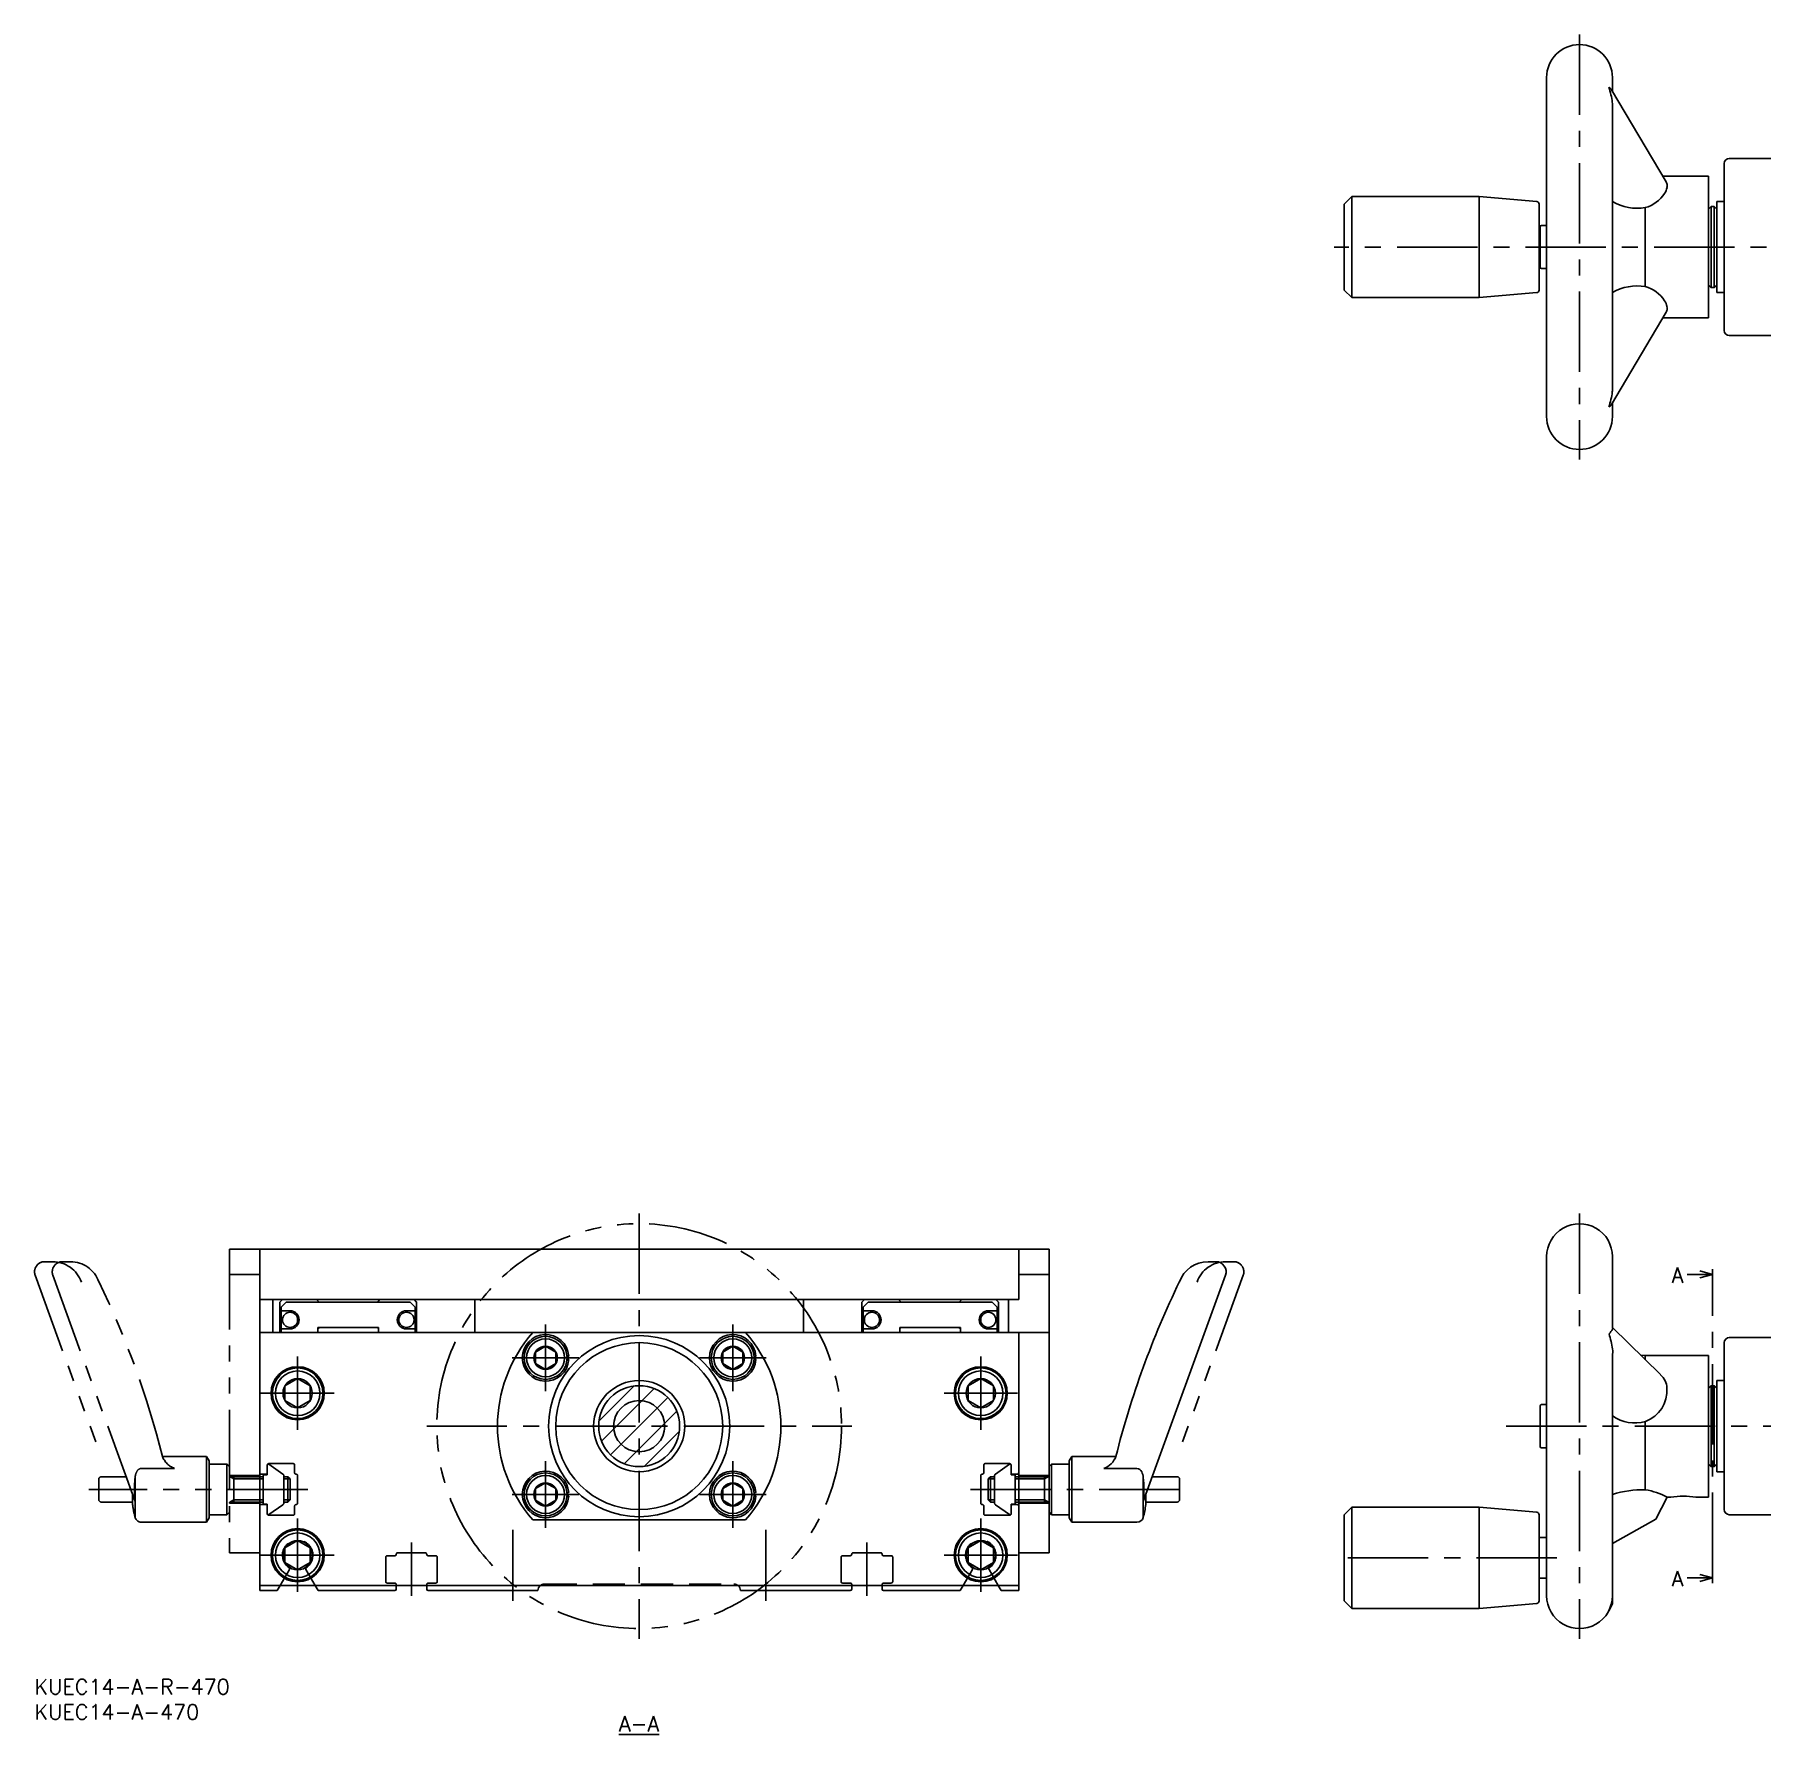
# Model space of a CAD drawing. Extents: x 0 to 844, y -11 to 401.
# Drawn here: x 0 to 341.3, y -10.9 to 325 of the extents above; entities that cross this region are included whole.
import ezdxf

# ---------------------------------------------------------------- set-up
doc = ezdxf.new("R2010")
doc.units = 0
doc.header["$LTSCALE"] = 0.5
for name, pattern in [('CENTER', [50.8, 31.75, -6.35, 6.35, -6.35]), ('DASHED', [19.05, 12.7, -6.35]), ('PHANTOM', [63.5, 31.75, -6.35, 6.35, -6.35, 6.35, -6.35])]:
    doc.linetypes.add(name, pattern=pattern)
doc.layers.get('0').update_dxf_attribs({"linetype": 'CONTINUOUS'})
for name, color, linetype in [('MSM_CENTER', 1, 'CENTER'), ('MSM_CONTINUOUS', 7, 'CONTINUOUS'), ('MSM_DASHED', 4, 'DASHED'), ('MSM_IMAGINARY', 6, 'PHANTOM'), ('MSM_NARROW', 5, 'CONTINUOUS'), ('MSM_PART_NUMBER', 7, 'CONTINUOUS')]:
    doc.layers.add(name, color=color, linetype=linetype)
doc.styles.get("Standard").update_dxf_attribs({"font": 'txt.shx', "height": 3, "bigfont": 'bigfont.shx'})

# ---------------------------------------------------------------- blocks, each defined once
blk = doc.blocks.new('*U2')
at = {"layer": 'MSM_PART_NUMBER'}
blk.add_text('KUEC14-A-R-470', height=3, dxfattribs=at).set_placement((0, -3))
blk = doc.blocks.new('*U3')
at = {"layer": 'MSM_PART_NUMBER'}
blk.add_text('KUEC14-A-470', height=3, dxfattribs=at).set_placement((0, -8))
blk = doc.blocks.new('_OPEN30')
at = {"color": 0, "linetype": 'BYBLOCK'}
for p, q in [((-1, 0.27), (0, 0)), ((0, 0), (-1, -0.27)), ((0, 0), (-1, 0))]:
    blk.add_line(p, q, dxfattribs=at)

msp = doc.modelspace()

# ---------------------------------------------------------------- linework, layer by layer
at = {"layer": 'MSM_CENTER'}
for p, q in [((305.35, 325), (305.35, 241)), ((843.95, 283), (256.85, 283)), ((119.5, 92), (119.5, 8)), ((305.35, 92), (305.35, 7.98)), ((331.65, 21), (331.65, 80)), ((101, 70.1), (101, 56.9)), ((138, 70.1), (138, 56.9)), ((52, 63.75), (52, 49.25)), ((94.4, 63.5), (107.6, 63.5)), ((131.4, 63.5), (144.6, 63.5)), ((187, 63.75), (187, 49.25)), ((59.25, 56.5), (44.75, 56.5)), ((194.25, 56.5), (179.75, 56.5)), ((77.5, 50), (161.5, 50)), ((290.85, 50), (363.95, 50)), ((101, 43.1), (101, 29.9)), ((138, 43.1), (138, 29.9)), ((94.4, 36.5), (107.6, 36.5)), ((131.4, 36.5), (144.6, 36.5)), ((185, 37.5), (228.3, 37.5)), ((52, 31.75), (52, 17.25)), ((187, 31.75), (187, 17.25)), ((94.5, 29.5), (94.5, 15.5)), ((144.5, 29.5), (144.5, 15.5)), ((59.25, 24.5), (44.75, 24.5)), ((74.5, 16.5), (74.5, 27)), ((164.5, 16.5), (164.5, 27)), ((194.25, 24.5), (179.75, 24.5)), ((300.85, 23.98), (256.85, 23.98))]:
    msp.add_line(p, q, dxfattribs=at)
at = {"layer": 'MSM_CONTINUOUS'}
for p, q in [((298.85, 316.5), (298.85, 249.5)), ((311.69, 314.07), (322.46, 295.86)), ((311.85, 313.79), (311.85, 316.5)), ((311.85, 310.27), (311.85, 310.28)), ((311.85, 255.72), (311.85, 310.27)), ((349.65, 300.5), (334.95, 300.5)), ((330.85, 297), (321.79, 297)), ((330.85, 269), (330.85, 297)), ((333.95, 266.5), (333.95, 299.5)), ((258.85, 291.5), (260.35, 293)), ((258.85, 274.5), (258.85, 291.5)), ((260.35, 273), (260.35, 293)), ((260.35, 293), (285.52, 293)), ((285.52, 273), (285.52, 293)), ((285.52, 293), (296.9, 292)), ((297.35, 274.49), (297.35, 291.5)), ((318.35, 275.2), (318.35, 290.79)), ((331.35, 291), (330.85, 290.5)), ((331.35, 291), (331.35, 275)), ((331.35, 291), (331.95, 291)), ((331.95, 275), (331.95, 291)), ((331.95, 291), (332.45, 290.5)), ((333.95, 292), (332.45, 292)), ((332.45, 274), (332.45, 292)), ((297.55, 287), (297.35, 287)), ((297.55, 279), (297.55, 287)), ((297.8, 287.25), (298.85, 287.25)), ((297.55, 279), (297.35, 279)), ((297.8, 278.75), (298.85, 278.75)), ((258.85, 274.5), (260.35, 273)), ((285.52, 273), (296.9, 273.99)), ((331.35, 275), (330.85, 275.5)), ((331.35, 275), (331.95, 275)), ((331.95, 275), (332.45, 275.5)), ((332.45, 274), (333.95, 274)), ((260.35, 273), (285.52, 273)), ((311.69, 251.92), (322.46, 270.13)), ((330.85, 269), (321.79, 269)), ((334.95, 265.5), (349.65, 265.5)), ((311.85, 255.72), (311.85, 255.71)), ((311.85, 249.5), (311.85, 252.2)), ((305.35, 90), (305.35, 90)), ((44.5, 85), (200.5, 85)), ((44.5, 85), (44.5, 75)), ((194.5, 85), (194.5, 75)), ((200.5, 85), (200.5, 25)), ((231.92, 82.5), (233.5, 82.5)), ((298.85, 83.5), (298.85, 16.5)), ((311.85, 69.47), (311.85, 83.5)), ((200.5, 80), (194.5, 80)), ((235.38, 79.82), (219.12, 35.14)), ((44.5, 75), (194.5, 75)), ((47.09, 75), (47.09, 68.5)), ((49, 75), (48.5, 74.5)), ((48.5, 74.5), (48.5, 68.5)), ((49.75, 74.5), (48.75, 73.5)), ((48.75, 73.5), (48.75, 68.5)), ((50.5, 72.8), (48.75, 72.8)), ((74.25, 74.5), (49.75, 74.5)), ((56.25, 74.5), (55.75, 75)), ((68.25, 75), (67.75, 74.5)), ((73.5, 72.8), (75.25, 72.8)), ((75.25, 73.5), (74.25, 74.5)), ((75.5, 74.5), (75, 75)), ((75.25, 68.5), (75.25, 73.5)), ((75.5, 68.5), (75.5, 74.5)), ((87, 75), (87, 68.5)), ((152, 68.5), (152, 75)), ((164, 75), (163.5, 74.5)), ((163.5, 74.5), (163.5, 68.5)), ((164.75, 74.5), (163.75, 73.5)), ((163.75, 73.5), (163.75, 68.5)), ((165.5, 72.8), (163.75, 72.8)), ((189.25, 74.5), (164.75, 74.5)), ((171.25, 74.5), (170.75, 75)), ((183.25, 75), (182.75, 74.5)), ((188.5, 72.8), (190.25, 72.8)), ((190.25, 73.5), (189.25, 74.5)), ((190.5, 74.5), (190, 75)), ((190.25, 68.5), (190.25, 73.5)), ((190.5, 68.5), (190.5, 74.5)), ((192.5, 75), (192.5, 68.5)), ((44.5, 68.5), (200.5, 68.5)), ((44.5, 68.5), (44.5, 17.5)), ((48.75, 69.2), (50.5, 69.2)), ((68, 69.5), (56, 69.5)), ((56, 69.5), (56, 68.55)), ((56.3, 69.5), (56, 69.2)), ((56, 68.55), (56.36, 68.5)), ((68, 69.2), (67.7, 69.5)), ((68, 68.55), (68, 69.5)), ((75.25, 69.2), (73.5, 69.2)), ((163.75, 69.2), (165.5, 69.2)), ((183, 69.5), (171, 69.5)), ((171.3, 69.5), (171, 69.2)), ((171, 69.5), (171, 68.55)), ((183, 69.2), (182.7, 69.5)), ((183, 68.55), (183, 69.5)), ((190.25, 69.2), (188.5, 69.2)), ((194.5, 17.5), (194.5, 68.5)), ((311.85, 69.47), (321.37, 60.18)), ((101, 65.81), (99, 64.65)), ((103, 64.65), (101, 65.81)), ((138, 65.81), (136, 64.65)), ((140, 64.65), (138, 65.81)), ((333.95, 33.5), (333.95, 66.5)), ((349.9, 67.5), (334.95, 67.5)), ((99, 64.65), (99, 62.35)), ((99, 62.35), (101, 61.19)), ((101, 61.19), (103, 62.35)), ((103, 62.35), (103, 64.65)), ((105.24, 63.83), (105.59, 63.86)), ((105.24, 63.17), (105.59, 63.14)), ((136, 64.65), (136, 62.35)), ((136, 62.35), (138, 61.19)), ((138, 61.19), (140, 62.35)), ((140, 62.35), (140, 64.65)), ((142.24, 63.83), (142.59, 63.86)), ((142.24, 63.17), (142.59, 63.14)), ((311.85, 63.89), (311.85, 14.91)), ((318.35, 63.98), (317.39, 64.06)), ((318.35, 63.13), (318.35, 63.98)), ((330.85, 63.98), (318.35, 63.98)), ((330.85, 35.98), (330.85, 63.98)), ((52, 59.39), (49.5, 57.94)), ((54.5, 57.94), (52, 59.39)), ((187, 59.39), (184.5, 57.94)), ((189.5, 57.94), (187, 59.39)), ((333.95, 59), (332.45, 59)), ((332.45, 41), (332.45, 59)), ((49.5, 57.94), (49.5, 55.06)), ((49.5, 55.06), (52, 53.61)), ((52, 53.61), (54.5, 55.06)), ((54.5, 55.06), (54.5, 57.94)), ((184.5, 57.94), (184.5, 55.06)), ((184.5, 55.06), (187, 53.61)), ((187, 53.61), (189.5, 55.06)), ((189.5, 55.06), (189.5, 57.94)), ((331.35, 58), (330.85, 57.5)), ((331.35, 58), (331.35, 42)), ((331.35, 58), (331.95, 58)), ((331.95, 58), (331.95, 42)), ((331.95, 58), (332.45, 57.5)), ((297.55, 45.98), (297.55, 54)), ((298.85, 54.25), (297.8, 54.25)), ((318.35, 37.41), (318.35, 50.91)), ((298.85, 45.73), (297.8, 45.73)), ((201, 42.5), (200.5, 42)), ((204.5, 42.5), (201, 42.5)), ((201, 42.5), (201, 32.5)), ((205, 44), (204.5, 43.13)), ((204.5, 43.13), (204.5, 31.87)), ((213.69, 44), (205, 44)), ((205, 44), (205, 31)), ((217.86, 41.65), (211.36, 41.65)), ((331.35, 42), (330.85, 42.5)), ((331.35, 42), (331.95, 42)), ((331.95, 42), (332.45, 42.5)), ((332.45, 41), (333.95, 41)), ((101, 38.81), (99, 37.65)), ((99, 37.65), (99, 35.35)), ((103, 37.65), (101, 38.81)), ((103, 35.35), (103, 37.65)), ((138, 38.81), (136, 37.65)), ((136, 37.65), (136, 35.35)), ((140, 37.65), (138, 38.81)), ((140, 35.35), (140, 37.65)), ((219.12, 39.86), (219.12, 31.97)), ((225.8, 40), (220.89, 40)), ((226.3, 39.5), (226.3, 35.5)), ((99, 35.35), (101, 34.19)), ((101, 34.19), (103, 35.35)), ((105.24, 36.83), (105.59, 36.86)), ((105.24, 36.17), (105.59, 36.14)), ((136, 35.35), (138, 34.19)), ((138, 34.19), (140, 35.35)), ((142.24, 36.83), (142.59, 36.86)), ((142.24, 36.17), (142.59, 36.14)), ((219.62, 36.52), (219.62, 34.5)), ((219.62, 35), (225.8, 35)), ((320.41, 31.61), (322.65, 35.98)), ((322.65, 35.98), (323.37, 35.98)), ((328.34, 35.98), (330.85, 35.98)), ((98.48, 31.5), (140.52, 31.5)), ((200.5, 33), (201, 32.5)), ((201, 32.5), (204.5, 32.5)), ((204.5, 31.87), (205, 31)), ((205, 31), (217.86, 31)), ((258.85, 32.48), (260.35, 33.98)), ((258.85, 15.48), (258.85, 32.48)), ((260.35, 13.98), (260.35, 33.98)), ((260.35, 33.98), (285.52, 33.98)), ((285.52, 13.98), (285.52, 33.98)), ((285.52, 33.98), (296.9, 32.98)), ((297.35, 15.47), (297.35, 32.48)), ((311.85, 26.81), (320.43, 31.65)), ((334.95, 32.5), (349.9, 32.5)), ((52, 27.39), (49.5, 25.94)), ((54.5, 25.94), (52, 27.39)), ((187, 27.39), (184.5, 25.94)), ((189.5, 25.94), (187, 27.39)), ((297.35, 27.98), (298.85, 27.98)), ((49.5, 25.94), (49.5, 23.06)), ((54.5, 23.06), (54.5, 25.94)), ((184.5, 25.94), (184.5, 23.06)), ((189.5, 23.06), (189.5, 25.94)), ((200.5, 25), (194.5, 25)), ((49.5, 23.06), (52, 21.61)), ((52, 21.61), (54.5, 23.06)), ((184.5, 23.06), (187, 21.61)), ((187, 21.61), (189.5, 23.06)), ((44.5, 18.5), (194.5, 18.5)), ((44.5, 17.5), (47.96, 17.5)), ((47.96, 17.5), (48.54, 18.5)), ((55.46, 18.5), (56.04, 17.5)), ((56.04, 17.5), (71.2, 17.5)), ((71.5, 17.8), (71.5, 18.5)), ((77.5, 18.5), (77.5, 17.8)), ((77.8, 17.5), (99.5, 17.5)), ((139.5, 17.5), (161.2, 17.5)), ((161.5, 17.8), (161.5, 18.5)), ((167.5, 18.5), (167.5, 17.8)), ((167.8, 17.5), (182.96, 17.5)), ((182.96, 17.5), (183.54, 18.5)), ((190.46, 18.5), (191.04, 17.5)), ((191.04, 17.5), (194.5, 17.5)), ((297.35, 19.98), (298.85, 19.98)), ((258.85, 15.48), (260.35, 13.98)), ((260.35, 13.98), (285.52, 13.98)), ((285.52, 13.98), (296.9, 14.97)), ((311.85, 14.91), (311.14, 13.51)), ((305.35, 10), (305.35, 10))]:
    msp.add_line(p, q, dxfattribs=at)
for centre, radius in [((50.5, 71), 1.5), ((73.5, 71), 1.5), ((165.5, 71), 1.5), ((188.5, 71), 1.5), ((101, 63.5), 4.25), ((101, 63.5), 3.75), ((101, 63.5), 2.31), ((119.5, 50), 17.9), ((119.5, 50), 16.5), ((138, 63.5), 4.25), ((138, 63.5), 3.75), ((138, 63.5), 2.31), ((52, 56.5), 5.25), ((52, 56.5), 5), ((187, 56.5), 5.25), ((187, 56.5), 5), ((52, 56.5), 4.4), ((52, 56.5), 2.89), ((119.5, 50), 9), ((187, 56.5), 4.4), ((187, 56.5), 2.89), ((119.5, 50), 8), ((119.5, 50), 5.05), ((101, 36.5), 4.25), ((101, 36.5), 3.75), ((101, 36.5), 2.31), ((138, 36.5), 4.25), ((138, 36.5), 3.75), ((138, 36.5), 2.31), ((52, 24.5), 5.25), ((52, 24.5), 5), ((52, 24.5), 4.4), ((52, 24.5), 2.89), ((187, 24.5), 5.25), ((187, 24.5), 5), ((187, 24.5), 4.4), ((187, 24.5), 2.89)]:
    msp.add_circle(centre, radius, dxfattribs=at)
for centre, radius, start, end in [((305.35, 316.5), 6.5, 0, 180), ((294.95, 309.26), 17.04, 7.9396, 18.1767), ((310.02, 312.81), 2.09, 36.9737, 57.5814), ((306.71, 310.95), 5.16, 356.4166, 7.4094), ((314.8, 310.26), 2.96, 172.9313, 178.9238), ((311.91, 310.32), 0.0718, 180.587, 213.6184), ((334.95, 299.5), 1, 90, 180), ((316.59, 297.14), 6.59, 285.4749, 327.6109), ((318.65, 295.72), 4.1, 328.9501, 346.3123), ((321.57, 295.22), 1.09, 359.7532, 36.0548), ((321.15, 295.1), 1.52, 346.9738, 4.5033), ((296.85, 291.5), 0.5, 0, 85), ((316.75, 300.47), 9.81, 240.0385, 279.3802), ((297.8, 287), 0.25, 90, 180), ((297.8, 279), 0.25, 180, 270), ((296.85, 274.49), 0.5, 275, 0), ((316.75, 265.52), 9.81, 80.6198, 119.9615), ((316.59, 268.85), 6.59, 32.3891, 74.5251), ((318.65, 270.27), 4.1, 13.6877, 31.0499), ((321.57, 270.77), 1.09, 323.9452, 0.2468), ((321.15, 270.89), 1.52, 355.4967, 13.0262), ((334.95, 266.5), 1, 180, 270), ((294.95, 256.73), 17.04, 341.8233, 352.0604), ((306.71, 255.04), 5.16, 352.5906, 3.5834), ((311.91, 255.67), 0.0718, 146.3816, 179.413), ((314.8, 255.73), 2.96, 181.0762, 187.0687), ((305.35, 249.5), 6.5, 180, 0), ((310.02, 253.18), 2.09, 302.4186, 323.0263), ((305.35, 83.5), 6.5, 0, 180.0004), ((231.92, 76.5), 6, 90, 160), ((233.5, 80.5), 2, 340, 90), ((388.26, 0.05), 180, 154.1431, 165.8569), ((50.5, 71), 1.8, 270, 90), ((73.5, 71), 1.8, 90, 270), ((165.5, 71), 1.8, 270, 90), ((188.5, 71), 1.8, 90, 270), ((68, 67.25), 1.3, 90, 105.9424), ((119.5, 50), 28, 138.6456, 221.3544), ((119.5, 50), 28, 318.6456, 41.3544), ((171, 67.25), 1.3, 74.0576, 90), ((183, 67.25), 1.3, 90, 105.9424), ((308.05, 71.34), 4.4, 315.2687, 330.2949), ((311.66, 69.3), 0.254, 327.8872, 42.048), ((101, 63.5), 4.6, 4.5, 355.5), ((138, 63.5), 4.6, 4.5, 355.5), ((292.68, 62.41), 19.4, 8.4144, 17.5078), ((307.45, 64.64), 4.46, 350.4317, 7.8758), ((334.95, 66.5), 1, 90, 180), ((318.95, 57.32), 3.68, 3.3213, 49.8282), ((316.09, 57.05), 6.55, 290.1905, 4.1999), ((297.8, 54), 0.25, 90, 180), ((316.33, 58.64), 8, 235.9717, 284.677), ((297.8, 45.98), 0.25, 180.0976, 269.9004), ((101, 36.5), 4.6, 4.5, 355.5), ((138, 36.5), 4.6, 4.5, 355.5), ((209.96, 45.4), 4, 290.5, 340), ((217.73, 40.45), 1.21, 25.2424, 83.483), ((215.89, 39.58), 3.24, 4.951, 25.4482), ((197.86, 37.5), 21.39, 353.6799, 6.3209), ((225.8, 39.5), 0.5, 0, 90), ((197.86, 37.5), 21.97, 345.4299, 352.152), ((225.8, 35.5), 0.5, 270, 360), ((317.7, 18.74), 18.69, 87.9927, 108.23), ((316.29, 24.1), 13.48, 61.8333, 81.1815), ((325.85, 19.75), 16.42, 81.2834, 98.6797), ((217.86, 32.3), 1.3, 270, 345.4299), ((296.85, 32.48), 0.499, 359.9343, 85.2295), ((334.95, 33.5), 1, 180, 270), ((71.2, 17.8), 0.3, 270, 0), ((77.8, 17.8), 0.3, 180, 270), ((100.8, 17.5), 1.3, 129.7151, 180), ((138.2, 17.5), 1.3, 0, 50.2849), ((161.2, 17.8), 0.3, 270, 0), ((167.8, 17.8), 0.3, 180, 270), ((296.85, 15.47), 0.499, 274.7705, 0.0657), ((305.35, 16.5), 6.5, 180, 0.0008)]:
    msp.add_arc(centre, radius, start, end, dxfattribs=at)
at = {"layer": 'MSM_DASHED'}
for p, q in [((46, 40.8), (46, 42.3)), ((51.1, 42.6), (46.3, 42.6)), ((51.4, 40.8), (51.4, 42.3)), ((187.6, 40.8), (187.6, 42.3)), ((187.9, 42.6), (192.7, 42.6)), ((192.69, 42.46), (189.91, 40.52)), ((193, 40.4), (193, 42.3)), ((45.7, 40.5), (44.8, 40.5)), ((52, 34.8), (52, 40.2)), ((187, 34.8), (187, 40.2)), ((188.5, 39.57), (188.93, 40)), ((188.5, 39.57), (189.7, 39.57)), ((188.5, 35.43), (188.5, 39.57)), ((188.93, 35), (188.93, 40)), ((188.93, 40), (189.7, 40)), ((189.7, 40.11), (189.7, 34.89)), ((193.6, 40.4), (193, 40.4)), ((193.3, 40.5), (194.2, 40.5)), ((193.8, 34.8), (193.8, 40.2)), ((193.8, 40), (200.3, 40)), ((193.8, 39.57), (199.6, 39.57)), ((194.5, 40.25), (200.5, 40.25)), ((200.4, 40.03), (199.6, 39.57)), ((199.6, 40), (199.6, 35)), ((44.8, 34.5), (45.7, 34.5)), ((46, 32.7), (46, 34.2)), ((51.4, 32.7), (51.4, 34.2)), ((187.6, 32.7), (187.6, 34.2)), ((188.5, 35.43), (189.7, 35.43)), ((188.93, 35), (188.5, 35.43)), ((188.93, 35), (189.7, 35)), ((189.91, 34.48), (192.69, 32.54)), ((193, 32.7), (193, 34.6)), ((193, 34.6), (193.6, 34.6)), ((194.2, 34.5), (193.3, 34.5)), ((193.8, 35.43), (199.6, 35.43)), ((193.8, 35), (200.3, 35)), ((194.5, 34.75), (200.5, 34.75)), ((200.4, 34.97), (199.6, 35.43)), ((46.3, 32.4), (51.1, 32.4)), ((192.7, 32.4), (187.9, 32.4)), ((69.4, 19.3), (69.4, 24.1)), ((69.7, 24.4), (71.2, 24.4)), ((71.8, 25), (77.2, 25)), ((77.8, 24.4), (79.3, 24.4)), ((79.6, 24.1), (79.6, 19.3)), ((159.4, 19.3), (159.4, 24.1)), ((159.7, 24.4), (161.2, 24.4)), ((161.8, 25), (167.2, 25)), ((167.8, 24.4), (169.3, 24.4)), ((169.6, 24.1), (169.6, 19.3)), ((48.54, 18.5), (50.36, 21.65)), ((53.64, 21.65), (55.46, 18.5)), ((183.54, 18.5), (185.36, 21.65)), ((188.64, 21.65), (190.46, 18.5)), ((71.2, 19), (69.7, 19)), ((71.5, 18.5), (71.5, 18.7)), ((77.5, 18.7), (77.5, 18.5)), ((79.3, 19), (77.8, 19)), ((100.8, 18.8), (138.2, 18.8)), ((161.2, 19), (159.7, 19)), ((161.5, 18.5), (161.5, 18.7)), ((167.5, 18.7), (167.5, 18.5)), ((169.3, 19), (167.8, 19))]:
    msp.add_line(p, q, dxfattribs=at)
for centre, radius, start, end in [((46.3, 42.3), 0.3, 90, 180), ((51.1, 42.3), 0.3, 0, 90), ((187.9, 42.3), 0.3, 90, 180), ((192.8, 42.3), 0.2, 0, 125), ((192.7, 42.3), 0.3, 0, 90), ((44.8, 40.8), 0.3, 180, 270), ((45.7, 40.8), 0.3, 270, 0), ((51.7, 40.8), 0.3, 180, 270), ((51.7, 40.2), 0.3, 0, 90), ((187.3, 40.2), 0.3, 90, 180), ((187.3, 40.8), 0.3, 270, 0), ((190.2, 40.11), 0.5, 125, 180), ((193.3, 40.8), 0.3, 180, 270), ((193.6, 40.2), 0.2, 0, 90), ((194.2, 40.8), 0.3, 270, 0), ((200.3, 40.2), 0.2, 270, 0), ((44.8, 34.2), 0.3, 90, 180), ((45.7, 34.2), 0.3, 0, 90), ((51.7, 34.2), 0.3, 90, 180), ((51.7, 34.8), 0.3, 270, 0), ((187.3, 34.8), 0.3, 180, 270), ((187.3, 34.2), 0.3, 0, 90), ((190.2, 34.89), 0.5, 180, 235), ((193.3, 34.2), 0.3, 90, 180), ((193.6, 34.8), 0.2, 270, 0), ((194.2, 34.2), 0.3, 0, 90), ((200.3, 34.8), 0.2, 0, 90), ((46.3, 32.7), 0.3, 180, 270), ((51.1, 32.7), 0.3, 270, 0), ((187.9, 32.7), 0.3, 180, 270), ((192.8, 32.7), 0.2, 235, 0), ((192.7, 32.7), 0.3, 270, 0), ((52, 24.5), 3, 305.2159, 234.7841), ((187, 24.5), 3, 305.2159, 234.7841), ((69.7, 24.1), 0.3, 90, 180), ((71.2, 24.7), 0.3, 270, 0), ((71.8, 24.7), 0.3, 90, 180), ((77.2, 24.7), 0.3, 0, 90), ((77.8, 24.7), 0.3, 180, 270), ((79.3, 24.1), 0.3, 0, 90), ((159.7, 24.1), 0.3, 90, 180), ((161.2, 24.7), 0.3, 270, 0), ((161.8, 24.7), 0.3, 90, 180), ((167.2, 24.7), 0.3, 0, 90), ((167.8, 24.7), 0.3, 180, 270), ((169.3, 24.1), 0.3, 0, 90), ((50.1, 21.8), 0.3, 330, 54.7841), ((53.9, 21.8), 0.3, 125.2159, 210), ((185.1, 21.8), 0.3, 330, 54.7841), ((188.9, 21.8), 0.3, 125.2159, 210), ((69.7, 19.3), 0.3, 180, 270), ((71.2, 18.7), 0.3, 0, 90), ((77.8, 18.7), 0.3, 90, 180), ((79.3, 19.3), 0.3, 270, 0), ((100.8, 17.5), 1.3, 90, 129.7151), ((138.2, 17.5), 1.3, 50.2849, 90), ((159.7, 19.3), 0.3, 180, 270), ((161.2, 18.7), 0.3, 0, 90), ((167.8, 18.7), 0.3, 90, 180), ((169.3, 19.3), 0.3, 270, 0)]:
    msp.add_arc(centre, radius, start, end, dxfattribs=at)
at = {"layer": 'MSM_IMAGINARY'}
for p, q in [((3.58, 82.5), (2, 82.5)), ((7.08, 82.5), (5.5, 82.5)), ((44.5, 85), (38.5, 85)), ((38.5, 85), (38.5, 25)), ((235.42, 82.5), (237, 82.5)), ((0.12, 79.82), (12.1, 46.89)), ((3.62, 79.82), (19.88, 35.14)), ((38.5, 80), (44.5, 80)), ((238.88, 79.82), (226.9, 46.89)), ((44.5, 75), (44.5, 68.5)), ((21.14, 41.65), (27.64, 41.65)), ((25.31, 44), (34, 44)), ((34, 44), (34.5, 43.13)), ((34, 44), (34, 31)), ((34.5, 43.13), (34.5, 31.87)), ((34.5, 42.5), (38, 42.5)), ((38, 42.5), (38.5, 42)), ((38, 42.5), (38, 32.5)), ((46.31, 42.46), (49.09, 40.52)), ((12.7, 39.5), (12.7, 35.5)), ((13.2, 40), (18.11, 40)), ((19.88, 39.86), (19.88, 31.97)), ((44.5, 40.25), (38.5, 40.25)), ((38.6, 40.03), (39.4, 39.57)), ((45.2, 40), (38.7, 40)), ((39.4, 40), (39.4, 35)), ((45.2, 39.57), (39.4, 39.57)), ((45.2, 34.8), (45.2, 40.2)), ((45.4, 40.4), (46, 40.4)), ((46, 40.4), (46, 40.8)), ((49.3, 40.11), (49.3, 34.89)), ((50.07, 40), (49.3, 40)), ((50.5, 39.57), (49.3, 39.57)), ((50.07, 35), (50.07, 40)), ((50.5, 39.57), (50.07, 40)), ((50.5, 35.43), (50.5, 39.57)), ((54, 37.5), (10.7, 37.5)), ((19.38, 35), (13.2, 35)), ((19.38, 36.52), (19.38, 34.5)), ((44.5, 34.75), (38.5, 34.75)), ((38.6, 34.97), (39.4, 35.43)), ((45.2, 35), (38.7, 35)), ((45.2, 35.43), (39.4, 35.43)), ((46, 34.6), (45.4, 34.6)), ((46, 34.2), (46, 34.6)), ((49.09, 34.48), (46.31, 32.54)), ((50.5, 35.43), (49.3, 35.43)), ((50.07, 35), (49.3, 35)), ((50.07, 35), (50.5, 35.43)), ((34, 31), (21.14, 31)), ((34.5, 31.87), (34, 31)), ((38, 32.5), (34.5, 32.5)), ((38.5, 33), (38, 32.5)), ((38.5, 25), (44.5, 25))]:
    msp.add_line(p, q, dxfattribs=at)
msp.add_circle((119.5, 50), 40, dxfattribs=at)
for centre, radius, start, end in [((2, 80.5), 2, 90, 200), ((5.5, 80.5), 2, 90, 200), ((3.58, 76.5), 6, 19.086, 90), ((7.08, 76.5), 6, 20, 90), ((235.42, 76.5), 6, 90, 160.914), ((237, 80.5), 2, 340, 90), ((-149.26, 0.05), 180, 14.1431, 25.8569), ((23.11, 39.58), 3.24, 154.5518, 175.049), ((21.27, 40.45), 1.21, 96.517, 154.7576), ((29.04, 45.4), 4, 200, 249.5), ((46.2, 42.3), 0.2, 55, 180), ((13.2, 39.5), 0.5, 90, 180), ((41.14, 37.5), 21.39, 173.6791, 186.3201), ((38.7, 40.2), 0.2, 180, 270), ((45.4, 40.2), 0.2, 90, 180), ((48.8, 40.11), 0.5, 0, 55), ((13.2, 35.5), 0.5, 180, 270), ((41.14, 37.5), 21.97, 187.848, 194.5701), ((38.7, 34.8), 0.2, 90, 180), ((45.4, 34.8), 0.2, 180, 270), ((48.8, 34.89), 0.5, 305, 0), ((21.14, 32.3), 1.3, 194.5701, 270), ((46.2, 32.7), 0.2, 180, 305)]:
    msp.add_arc(centre, radius, start, end, dxfattribs=at)
at = {"layer": 'MSM_NARROW'}
for p, q in [((111.57, 51.05), (118.45, 57.93)), ((112.06, 47.05), (122.45, 57.44)), ((113.84, 44.34), (125.16, 55.66)), ((116.55, 42.56), (126.94, 52.95)), ((120.55, 42.07), (127.43, 48.95))]:
    msp.add_line(p, q, dxfattribs=at)
at = {"layer": 'MSM_PART_NUMBER'}
for p, q in [((331.65, 81), (331.65, 79)), ((331.65, 19), (331.65, 21))]:
    msp.add_line(p, q, dxfattribs=at)
for points in [[(329.15, 80), (326.65, 80)], [(329.15, 20), (326.65, 20)]]:
    msp.add_lwpolyline(points, dxfattribs=at)

# ---------------------------------------------------------------- block references
at = {"layer": 'MSM_CONTINUOUS'}
for name in ['*U2', '*U3']:
    msp.add_blockref(name, (0, 0), dxfattribs=at)
at = {"layer": 'MSM_PART_NUMBER', "xscale": 2.5, "yscale": 2.5, "zscale": 2.5}
for p in [(331.65, 80), (331.65, 20)]:
    msp.add_blockref('_OPEN30', p, dxfattribs=at)

# ---------------------------------------------------------------- texts
at = {"layer": 'MSM_PART_NUMBER'}
for s, p in [('A', (323.56, 78.35)), ('A', (323.56, 18.35)), ('%%UA-A', (115.5, -10.32))]:
    msp.add_text(s, height=3, dxfattribs=at).set_placement(p)

doc.saveas('drawing.dxf')
